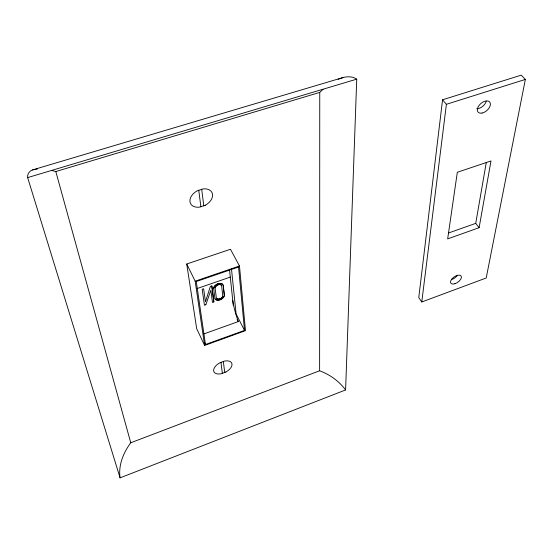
<?xml version="1.0" encoding="UTF-8"?>
<svg xmlns="http://www.w3.org/2000/svg" width="553" height="553" viewBox="0 0 553 553"><rect width="100%" height="100%" fill="white"/><g stroke="black" fill="none" stroke-linecap="round" stroke-linejoin="round"><path stroke-width="0.83" d="M120.077 477.854L27.65 177.603C27.111 174.202 29.364 170.974 32.572 169.909L343.42 77.434C347.851 76.369 352.883 76.425 356.733 79.155L345.597 389.948L120.077 477.854C118.19 465.315 123.374 452.693 130.757 442.773L319.62 370.773L319.752 92.406L323.076 89.254M213.7 288.666C213.665 284.532 221.29 281.021 223.218 285.369L224.38 295.53C223.474 299.097 217.661 301.993 214.979 298.82L213.679 288.666A5.115 3.138 -27 0 1 218.048 283.765A5.115 3.138 -27 0 1 223.198 285.369L224.359 295.53A5.15 3.124 -26.9 0 1 219.976 299.781A5.15 3.124 -26.9 0 1 214.965 298.814M221.601 285.32C219.52 283.24 215.221 285.438 215.124 288.231L216.375 298.178C218.145 300.272 221.739 298.509 222.79 296.415M442.559 99.789L418.773 297.569L421.773 301.973L486.211 277.986L525.35 79.432L521.237 75.146L442.559 99.789L446.395 104.303L421.773 301.973M479.112 227.691L491.002 160.944L457.317 172.287L447.667 238.889L479.112 227.691L475.725 223.364L486.281 162.506M205.847 304.731L210.873 290.187L212.463 302.422L213.873 301.924L211.827 285.922L210.368 286.419L205.44 301.807L203.635 288.749L202.191 289.247L204.444 305.228L205.861 304.731M338.159 79.273L343.42 77.434M205.46 344.519L244.516 330.404L238.55 267.023L196.274 281.518L205.46 344.519L204.741 342.991M204.617 345.445L245.484 330.666L239.477 265.993L230.47 249.272L186.727 264.009L196.681 328.655L204.617 345.445L195.161 281.173L186.727 264.009M203.995 333.867L238.274 321.583A29.268 5.44 70.5 0 1 232.751 300.438L229.488 269.442M448.393 233.048L475.725 223.364M197.055 288.569L230.297 277.101M195.161 281.173L239.477 265.993M446.395 104.303L525.35 79.432M51.726 170.442L55.798 171.548L319.752 92.406M27.65 177.603L356.733 79.155M32.572 169.909L37.659 168.872M319.62 370.773C329.837 374.533 339.093 381.19 345.597 389.948M244.516 330.404L236.103 314L231.486 268.979M237.133 319.358L238.274 321.583M55.798 171.548L130.757 442.773M211.806 285.922L213.852 301.924M198.741 190.17L200.891 206.836M220.937 362.298L222.368 373.427M201.693 189.23L203.787 205.903M223.329 361.413L224.725 372.549M232.751 300.438L233.262 305.311M456.965 275.864A6.249 3.27 -35 0 1 451.842 279.403M486.239 101.379A7.68 4.638 -41.4 0 1 476.672 108.775M216.631 298.565A3.622 2.191 -26.9 0 0 219.866 298.827A3.622 2.191 -26.9 0 0 222.776 296.415L221.58 285.32A3.567 2.184 -27 0 0 218.172 284.754A3.567 2.184 -27 0 0 215.165 287.539M225.894 372.017L221.172 373.766A9.919 5.495 -26.4 0 1 213.631 370.835A9.919 5.495 -26.4 0 1 219.748 362.837L224.539 361.074A9.919 5.495 -26.4 0 1 232.004 364.04A9.919 5.495 -26.4 0 1 225.894 372.017M205.218 205.294L199.419 207.161A12.069 8.267 -27.6 0 1 189.935 201.679A12.069 8.267 -27.6 0 1 197.283 190.785L203.186 188.912A12.069 8.267 -27.6 0 1 212.552 194.449A12.069 8.267 -27.6 0 1 205.218 205.294M482.057 113.061A7.714 4.624 -41.2 0 0 490.221 102.92A7.714 4.624 -41.2 0 0 479.313 105.111A7.714 4.624 -41.2 0 0 482.057 113.061M454.925 283.737A6.277 3.256 -34.9 0 0 461.133 276.051A6.277 3.256 -34.9 0 0 451.822 279.023A6.277 3.256 -34.9 0 0 454.925 283.737"/></g></svg>
